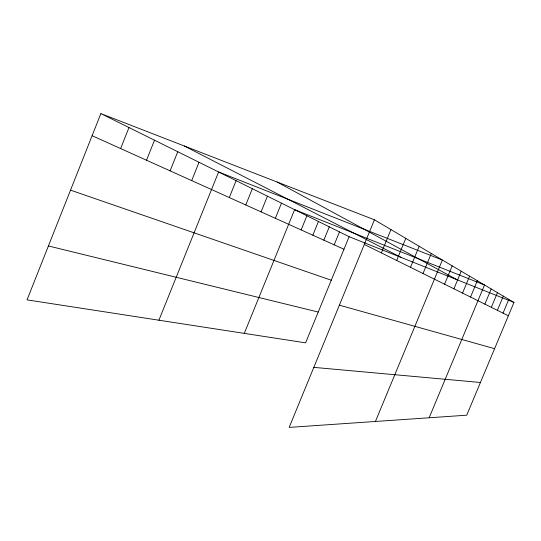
<?xml version="1.0" encoding="UTF-8"?>
<svg xmlns="http://www.w3.org/2000/svg" width="541" height="541" viewBox="0 0 541 541"><rect width="100%" height="100%" fill="white"/><g stroke="black" fill="none" stroke-linecap="round" stroke-linejoin="round"><path stroke-width="0.81" d="M100.863 113.603L27.05 299.87L305.604 342.845L349.114 236.688L100.863 113.603L374.426 219.795L513.95 302.426L466.741 415.19L289.171 427.397L374.426 219.795M120.629 148.559L128.988 127.548M146.51 160.231L154.503 140.2M170.097 170.861L177.759 151.73M191.69 180.593L199.047 162.28M158.905 320.211L218.598 171.977L442.362 260.032L375.434 421.466M229.296 197.546L236.113 180.66M245.763 204.971L252.343 188.708M261.073 211.869L267.43 196.187M275.335 218.3L281.489 203.152M244.282 333.384L294.615 209.665L484.513 284.992L429.148 417.774M301.134 229.932L306.909 215.758M312.833 235.207L318.439 221.479M323.836 240.163L329.28 226.848M334.196 244.836L339.484 231.913M381.364 252.897L390.96 229.587M396.675 260.478L405.791 238.371M410.484 267.315L419.174 246.297M423.015 273.516L431.305 253.479M444.574 284.187L452.188 265.847M453.913 288.813L461.236 271.203M462.541 293.087L469.588 276.153M470.535 297.043L477.324 280.738M484.871 304.137L491.208 288.962M491.329 307.335L497.463 292.661M497.375 310.324L503.313 296.123M503.042 313.131L508.797 299.376M313.827 367.366L480.435 382.48M48.413 245.966L318.23 312.049M339.369 305.165L494.589 348.681M70.526 190.148L331.275 280.218M349.114 236.688L513.95 302.426M92.105 135.703L343.968 249.239M364.303 244.451L508.364 315.768M184.366 146.016L401.212 257.462M277.107 182.019L457.213 279.798"/></g></svg>
